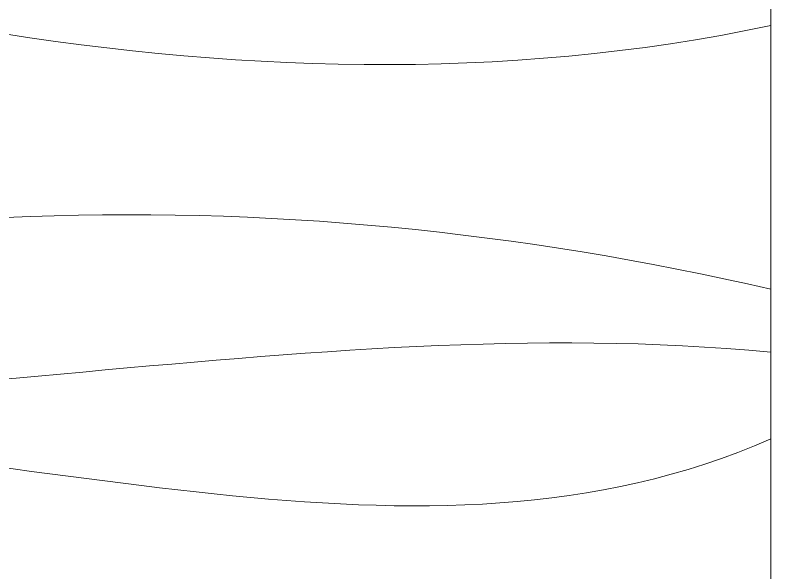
# Model space of a CAD drawing. Header units: millimetres. Extents: x 19901 to 56688, y 13732 to 29551.
# Drawn here: x 24802 to 25333, y 16444 to 16836 of the extents above; entities that cross this region are included whole.
import ezdxf

# ---------------------------------------------------------------- set-up
doc = ezdxf.new("R2010")
doc.units = ezdxf.units.MM
doc.layers.get('0').update_dxf_attribs({"lineweight": 18})
doc.layers.add('curve di livello', color=6, linetype='Continuous', lineweight=9)

msp = doc.modelspace()

# ---------------------------------------------------------------- linework, layer by layer
msp.add_line((25332.97, 17939.23), (25332.98, 15932.86))
at = {"layer": 'curve di livello'}
for points, knots in [([(24756.52, 16828.86), (24757.28, 16828.73), (24948.69, 16795.2), (25145.79, 16788.56), (25332.97, 16828.46)], [1440.619799, 1440.619799, 1440.619799, 1440.619799, 1442.919983, 2017.077223, 2017.077223, 2017.077223, 2017.077223]), ([(24756.52, 16691.34), (24769.55, 16692.2), (24964.08, 16703.44), (25157.61, 16683.7), (25332.93, 16643.42), (25332.93, 16643.42), (25332.93, 16643.42), (25332.93, 16643.42), (25332.94, 16643.42), (25332.96, 16643.42), (25332.97, 16643.41)], [1437.518464, 1437.518464, 1437.518464, 1437.518464, 1476.268274, 2015.917714, 2015.917714, 2015.917714, 2015.918177, 2015.918177, 2015.918177, 2015.958032, 2015.958032, 2015.958032, 2015.958032]), ([(24276.52, 16584.79), (24296.69, 16581.31), (24644.21, 16528.11), (25002.44, 16631.15), (25332.9, 16599.05), (25332.9, 16599.05), (25332.9, 16599.05), (25332.9, 16599.05), (25332.92, 16599.05), (25332.94, 16599.05), (25332.97, 16599.05)], [952.435008, 952.435008, 952.435008, 952.435008, 1013.900228, 2009.947904, 2009.947904, 2009.947904, 2009.948687, 2009.948687, 2009.948687, 2010.018952, 2010.018952, 2010.018952, 2010.018952]), ([(24276.52, 16515.29), (24360.04, 16523.26), (24713.3, 16579.43), (25088.25, 16429.8), (25332.89, 16538.35), (25332.89, 16538.35), (25332.89, 16538.35), (25332.89, 16538.35), (25332.92, 16538.36), (25332.94, 16538.37), (25332.97, 16538.39)], [948.136507, 948.136507, 948.136507, 948.136507, 1199.951019, 2002.883229, 2002.883229, 2002.883229, 2002.885334, 2002.885334, 2002.885334, 2002.970377, 2002.970377, 2002.970377, 2002.970377])]:
    msp.add_open_spline(points, degree=3, knots=knots, dxfattribs=at)

doc.saveas('drawing.dxf')
